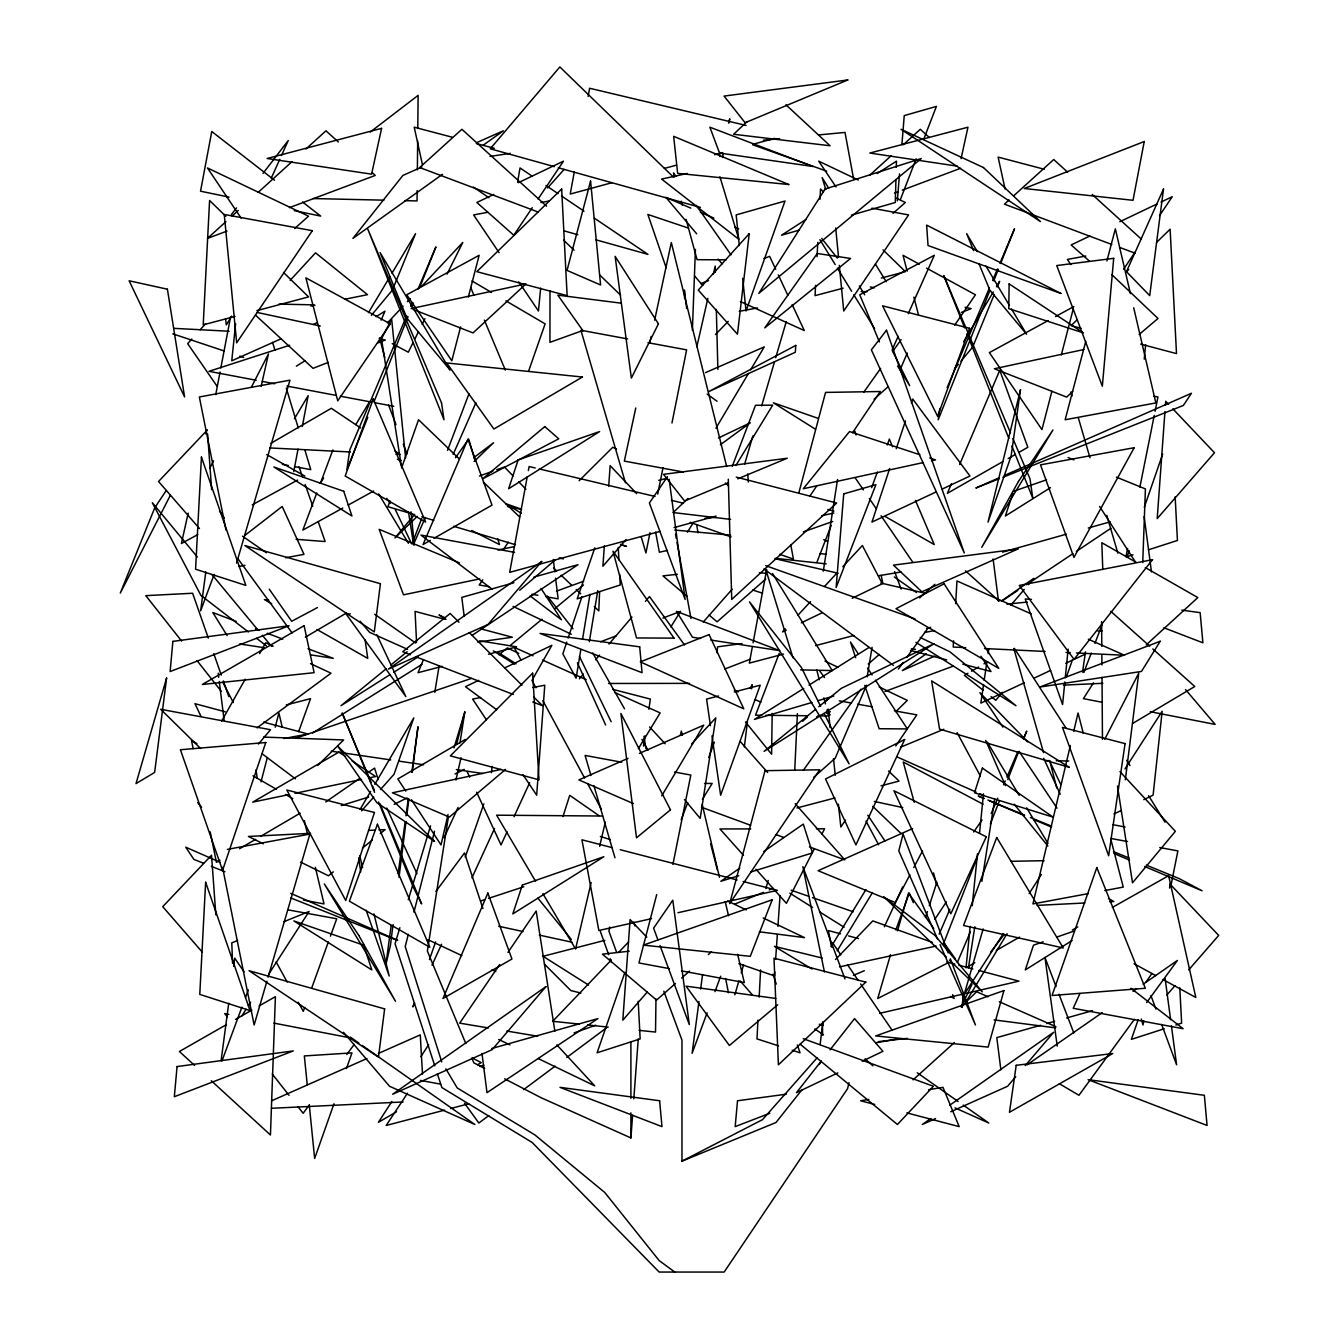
<?xml version="1.0" encoding="UTF-8"?>
<svg xmlns="http://www.w3.org/2000/svg" width="1339" height="1339" viewBox="0 0 1339 1339"><rect width="100%" height="100%" fill="white"/><g stroke="black" fill="none" stroke-linecap="round" stroke-linejoin="round"><path stroke-width="1.5" d="M550.011 290.898L549.944 342.332L582.833 330.499M719.779 156.496L719.813 152.479M417.149 190.573L417.048 200.934L404.612 200.649M417.366 169.886L417.668 140.896M417.785 128.477L418.119 95.37L370.233 132.076M655.976 998.961L655.524 1032.068L639.071 1030.344M772.185 713.386L771.599 754.208L745.488 721.939M895.925 179.761L895.289 202.49L851.37 215.127M896.276 167.358L896.461 161.165L877.296 173.501M692.38 330.348L695.426 249.372M1142.736 562.564L1145.414 488.919L1116.425 477.153M599.587 592.056L598.801 610.869L594.282 606.584M794.763 769.657L797.408 713.687M815.585 285.391L815.066 295.634L843.168 288.186M817.058 256.686L817.794 242.342M820.004 199.277L820.522 189.033L823.502 191.929M757.974 1020.1L756.987 1038.897L778.511 1045.843M759.163 997.12L760.585 969.955M953.552 640.845L953.201 647.038L965.737 647.641M955.661 603.671L956.967 580.959L1031.231 613.898M774.745 971.779L774.461 975.897L738.894 963.645M775.616 959.41L777.34 934.672M777.909 926.421L780.068 895.506M604.374 545.709L602.885 566.23L626.066 539.584M608.676 486.191L610.166 465.671L636.661 493.622M1164.947 411.575L1157.197 518.595L1214.49 452.749L1172.88 408.847M1165.399 405.399L1165.7 401.282L1168.562 404.311M1169.6 888.058L1169.901 883.941L1218.691 935.425L1188.681 969.905M504.669 1078.832L540.956 1097.662L630.903 1137.932L632.594 1115.253M633.816 1098.783L638.251 1039.014M897.331 200.917L899.523 173.869M901.883 144.746L904.243 115.606L936.413 106.4L923.659 139.39M717.051 652.813L717.604 646.837L741.99 643.557M540.655 288.186L538.445 311.016L518.762 281.843M1144.242 359.137L1145.632 344.642M962.072 1007.112L963.528 992.617M970.172 926.37L966.022 967.779L974.825 962.691M972.248 905.666L977.453 853.897M979.529 833.193L983.479 793.86M1064.84 681.969L1062.58 704.532L1025.239 598.968L1031.448 599.37M1065.258 677.869L1068.137 649.164M235.631 323.787L231.747 360.827L281.09 338.8M491.446 772.67L492.116 766.494M820.121 1044.487L822.916 1021.657M832.105 946.958L832.607 942.807L840.792 954.807M393.047 924.68L390.436 945.301L385.85 964.85L391.155 925.517M399.022 877.263L406.035 821.594M406.805 815.401L408.88 798.914M412.261 772.101L417.986 726.742L411.826 772.302M744.333 746.861L747.447 721.972M751.631 688.815L752.15 684.664L750.242 688.38M1125.329 779.817L1138.736 673.216L1104.725 739.329M205.804 571.92L200.632 610.869L214.173 574.347M221.102 1060.689L228.718 1003.279M233.622 966.373L234.71 958.172L244.133 971.88M698.975 1001.505L692.096 1053.341L707.109 1012.836M700.632 989.069L702.557 974.558M398.135 873.748L405.131 821.995M405.968 815.786L408.194 799.216M643.49 746.124L644.98 735.898M648.879 709.319L650.369 699.092L612.626 689.317M939.844 408.529L938.204 419.743L989.856 290.546M983.579 684.53L980.851 703.126L1024.235 682.773M984.182 680.413L986.91 661.817M988.115 653.566L988.734 649.432M1082.515 672.195L1085.511 651.842M823.301 571.167L837.544 479.496M962.289 1007.129L964.549 992.701M968.398 967.963L974.825 926.722M981.905 881.363L994.76 798.898M448.364 817.075L427.375 951.092L465.821 1043.566M459.997 742.844L464.834 711.93L454.005 747.882M434.773 692.33L439.075 666.219M580.825 649.616L576.088 678.237L562.849 653.85L566.799 642.034M582.515 639.389L589.963 594.382M589.327 641.666L597.78 590.583M867.187 676.831L872.057 647.306M517.59 182.037L520.034 167.961L532.135 176.145M574.331 171.693L570.213 194.071L612.308 182.606M588.139 96.391L589.629 88.257L746.057 125.431M527.248 476.701L509.69 572.339L660.027 531.382M528.369 470.592L529.106 466.524L535.215 467.981M752.351 646.854L749.338 663.123L783.516 654.085M753.104 642.77L766.695 569.527M722.508 157.517L723.278 153.449M729.019 122.903L729.772 118.836L728.55 122.786M293.743 471.679L298.028 449.067M302.313 426.472L308.154 395.658L294.429 418.722M215.746 394.637L220.048 372.058M220.835 367.957L230.626 316.673M650.001 532.671L645.934 552.974L641.247 536.922M657.734 494.074L663.023 467.679M671.977 422.99L686.622 349.864L647.992 342.7M672.914 864.408L690.824 775.047L674.555 772.034M1125.948 556.723L1127.589 548.538M1139.891 487.095L1154.251 415.408M1155.088 411.307L1157.95 396.98L1153.933 396.227M1143.824 1020.887L1143.004 1024.988L1141.263 1019.012M1170.905 885.715L1177.885 850.901L1159.758 847.537M635.757 408.01L624.342 461.101L683.359 472.014M649.8 342.65L651.122 336.524M654.637 320.172L671.308 242.56L726.675 466.541M609.747 927.023L608.877 931.074L616.643 952.38M961.101 158.605L967.963 127.205L869.831 153.048L957.335 166.153M188.196 513.105L181.401 543.534L197.754 534.612M205.855 433.953L206.758 429.886M261.155 386.285L268.47 353.931L251.431 387.105M696.832 346.818L707.862 298.363M713.386 274.144L715.21 266.076L715.377 272.269M448.013 814.53L441.016 844.942L411.475 799.801M455.913 780.051L461.034 757.757M591.152 882.552L575.569 949.016L542.931 893.699M599.638 846.298L605.312 822.129M680.379 735.144L681.35 731.094L682.388 735.128M1070.363 745.505L1032.921 903.925L1088.356 893.598M1073.727 731.295L1078.046 713.018L1083.301 733.253M849.026 1082.615L847.587 1088.64L724.165 1272.05L659.156 1272.05L532.202 1142.502L441.853 1087.553L437.368 1073.761M408.311 934.388L405.215 946.522L441.753 1061.911M413.952 912.144L434.522 831.251M456.616 744.283L464.834 711.93M261.021 781.842L267.331 757.556M275.215 727.194L278.897 713.018L282.244 727.228M460.583 326.95L451.812 360.76L406.738 294.781L479.144 255.314L468.315 297.107M656.696 894.586L638.937 962.959L669.333 968.616M1051.885 391.273L1041.96 429.585L989.37 352.609L1048.136 320.59M1061.308 354.969L1073.326 308.589M1085.762 341.361L1065.141 419.743L1155.842 402.922L1133.715 307.786M1106.901 260.988L1115.354 228.835L1130.417 293.609M798.78 493.137L825.56 392.411L880.259 391.524L852.558 432.698M983.127 928.931L964.214 994.408L1003.363 933.568M236.551 563.116L289.96 380.159L199.344 396.98L226.006 530.093M266.913 981.236L254.142 1024.988L222.542 867.287M268.085 977.252L309.878 834.08L227.329 849.395M744.668 464.03L752.869 435.945M761.657 405.851L774.545 361.697M775.716 357.697L786.261 321.578M734.81 994.86L738.91 980.817M741.254 972.784L743.597 964.766M765.858 888.51L768.201 880.493M890.519 954.724L877.748 998.492L948.096 962.791M897.481 930.856L908.511 893.063L933.802 928.58M399.859 927.709L395.055 943.694L434.807 1065.877M408.295 899.741L430.555 825.812M562.999 816.489L569.728 795.349L598.918 815.602M925.5 917.399L927.408 911.541M929.299 905.666L936.882 882.183M1012.92 493.187L1005.371 516L1050.446 487.681M889.699 468.499L871.957 522.076L936.045 491.965M896.276 448.665L905.482 420.881M911.39 403.022L912.713 399.055L969.972 476.031L941.702 489.321M568.104 638.1L581.929 596.725M594.834 547.802L577.176 598.868L620.242 584.976L619.689 574.531M624.945 972.265L597.094 1052.789L640.159 1038.897L638.201 1001.304M1129.246 550.747L1127.204 556.673L1132.995 554.798M1144.276 507.314L1162.704 454.021M1138.217 1019.598L1131.388 1039.349L1164.244 1028.754M528.57 371.238L545.124 323.871L505.874 300.84M414.287 1002.961L412.914 1006.895L414.655 1003.095M429.434 959.594L435.627 941.853M465.236 857.111L483.831 803.885M390 500.886L387.959 506.694L413.851 514.41M401.549 468.047L418.538 419.743L459.244 458.892M1066.296 677.3L1072.489 659.692M333.997 1103.721L314.648 1158.453L309.292 1105.144M346.45 1068.522L351.973 1052.889L304.338 1055.935L307.234 1084.64M298.63 731.713L310.514 698.657L286.295 704.933M304.689 1007.497L303.284 1011.347L298.262 1002.208M311.652 988.199L328.356 941.92M330.448 936.128L336.725 918.772L287.835 909.834M871.656 487.647L877.313 472.115M887.221 444.95L889.347 439.125L892.611 446.808M895.824 929.919L909.281 893.063L913.365 902.637M708.699 757.523L714.373 742.141M221.973 1060.94L241.924 1007.129M245.489 997.522L248.334 989.839M714.976 991.63L720.7 976.198M316.774 492.953L302.865 530.077L342.784 508.05M320.439 483.178L332.875 449.954M412.111 543.785L421.701 518.461M447.561 450.289L468.968 393.8M732.282 466.323L755.497 405.299L772.687 405.148L735.881 465.47M681.2 819.803L687.727 802.63M1083.837 672.479L1091.235 653.081M1094.934 643.373L1102.332 623.957M779.214 653.382L755.531 715.193L761.791 715.26M900.411 199.544L916.161 158.789M816.84 562.447L831.201 525.39M943.326 944.146L977.437 856.993M990.324 824.071L999.43 800.822M1007.765 779.516L1018.376 752.401M1023.682 738.843L1026.728 731.094L1023.414 738.76M367.79 417.35L346.885 469.638L349.747 450.021L406.654 315.904M373.983 401.851L408.044 316.64M411.91 306.949L413.466 303.083M419.659 287.584L435.911 246.912L418.036 289.073M993.705 280.905L998.325 269.323M1000.635 263.549L1014.51 228.835L999.915 263.264M994.241 294.48L972.633 347.152L960.933 361.179M997.321 286.948L999.63 281.307L996.467 286.63M423.442 659.608L418.036 672.697L442.171 666.37M410.705 306.313L412.345 302.48M947.142 387.624L989.354 288.136M992.601 280.487L997.471 269.005M951.477 483.714L947.376 493.321L1002.811 461.604M959.661 464.499L999.764 370.317L1027.85 447.276L1018.912 452.398M957.301 962.54L970.407 931.793M900.662 368.443L907.256 353.061M866.517 685.233L835.201 758.225L813.593 777.44M381.113 320.172L384.996 311.167L376.125 316.657M939.141 934.204L949.87 909.298M991.195 813.493L997.806 798.161M1003.581 784.754L1005.238 780.922M1006.895 777.089L1017.623 752.183M413.567 544.287L425.367 517.49M453.168 454.373L475.914 402.704M892.293 349.462L898.184 336.29M908.26 313.694L934.321 255.314L859.755 294.781L879.405 341.914M271.265 178.154L279.751 159.341M281.441 155.592L288.236 140.545L263.013 173.384M1079.937 993.538L1073.225 1008.284L1183.124 1028.703L1130.919 988.215M432.012 965.134L441.569 944.263M471.964 877.815L494.56 828.473M507.096 831.753L501.02 844.942L476.651 792.219M514.042 816.673L529.658 782.746M884.359 926.755L902.687 886.954M444.063 837.712L458.072 807.434M961.218 1006.978L971.963 984.416M412.931 342.884L408.311 352.19L392.193 343.621M414.789 339.169L418.471 331.721M422.17 324.289L424.932 318.715M447.092 274.077L462.792 242.459L421.551 286.479M170.287 495.43L120.309 593.06L154.772 507.749L166.203 490.559M209.788 468.198L213.571 460.817M814.346 848.792L786.411 903.323L755.949 869.245M821.795 834.264L824.59 828.808L816.372 828.824M381.498 338.784L391.658 319.218L405.583 457.955M909.884 874.903L895.322 902.536L818.096 870.701L912.612 828.573M913.767 867.538L922.504 850.951M819.317 1064.505L821.225 1060.957M221.655 721.068L245.221 679.174M259.565 653.666L265.708 642.737L273.173 646.218M532.353 679.66L551.852 645.348L504.92 667.81M360.074 809.426L370.618 791.466M374.836 784.286L413.818 717.855L394.034 774.277L380.51 789.491M715.93 428.195L748.501 373.397M750.593 369.865L764.251 346.885L705.603 372.61M661.717 795.851L703.728 725.152L639.406 753.372M368.476 312.673L389.867 276.755M392.009 273.173L415.542 233.672L392.394 290.094L371.388 315.318M963.628 341.746L993.287 291.969M320.389 483.379L323.603 478.04M355.823 424.563L369.765 401.399M964.515 1004.267L1007.045 933.718M231.614 316.121L226.341 324.858L225.504 318.649M837.176 950.824L872.425 892.628M687.426 532.253L692.631 523.7M638.402 748.601L660.144 712.9L614.634 692.447M702.423 799.383L712.164 783.415L704.532 783.482M831.234 946.606L865.931 889.581M670.856 626.903L680.48 611.387L662.956 618.049M1093.494 682.806L1083.435 698.64L1101.662 702.205M241.606 1016.234L246.108 1009.255M248.368 1005.756L250.611 1002.258M268.62 974.323L309.108 911.474L283.985 921.667M1029.105 893.598L1041.407 874.484M1125.011 768.904L1162.152 711.294L1153.097 795.165L1143.774 799.651M391.825 1101.579L378.435 1122.283L396.478 1111.822M420.848 1056.705L428.647 1044.621M407.474 1093.243L386.201 1125.463L444.581 1110.131M934.873 919.257L946.338 901.934M532.286 207.662L513.791 235.229L476.851 202.49L493.806 194.406M538.06 199.059L563.468 161.165L518.277 182.723M1123.555 269.306L1135.137 252.017M1159.474 215.73L1172.228 196.716L1160.997 202.072M809.844 496.183L816.773 485.89M845.528 820.087L840.842 826.983L838.398 804.22M895.774 745.907L916.813 714.859L894.368 710.808M482.726 579.837L479.211 584.976L489.338 586.767M503.732 548.94L508.402 542.077M499.698 964.498L459.679 1023.13L488.417 1027.967M507.933 952.414L536.186 911.022L554.865 1031.197M954.64 325.243L975.445 294.781L926.571 268.151M667.475 476.684L649.382 502.995L685.116 599.42L669.149 479.178M1145.95 982.14L1151.841 973.587M973.687 831.988L982.023 820.02M863.772 392.176L880.61 368.476M892.644 351.538L901.08 339.688M803.249 770.444L861.01 689.167M455.461 457.737L468.717 439.125L475.094 461.018M898.369 669.098L903.156 662.487M906.737 657.533L928.228 627.773M1134.334 1019.431L1078.966 1095.269L1059.3 1083.703M1146.636 1002.576L1177.399 960.448L1143.238 984.165M435.878 891.473L464.516 852.976L482.91 908.545M309.376 1104.876L303.15 1113.278L298.011 1106.75M346.768 1054.479L354.232 1044.403M990.559 952.28L1004.317 934.304M231.463 214.458L236.501 207.88M820.991 1061.392L796.471 1092.657L837.829 1072.89M830.029 1049.86L854.55 1018.594L882.937 1051.316L862.266 1061.208M801.894 1089.846L775.967 1122.517L681.969 1161.164L681.969 1040.118L663.826 991.211M1002.392 692.296L995.781 700.28L991.078 696.548M954.439 368.978L958.339 364.308M396.244 536.37L414.688 514.394M258.394 744.099L270.511 729.722L160.73 709.302L200.616 748.551M579.369 678.789L583.419 674.036M595.554 659.809L599.587 655.072M609.027 644.009L631.941 617.128M645.431 601.328L649.465 596.575L684.53 644.963M1010.711 605.345L1024.251 589.478M1028.319 584.708L1033.741 578.364L1001.321 601.111M1015.732 1076.74L1007.614 1086.264L950.723 1111.772M1025.222 1065.626L1053.659 1032.285L949.585 1105.344M647.356 991.931L622.819 1020.151L630.1 919.592L646.821 937.25M1166.855 994.994L1175.039 985.588M703.276 621.982L732.199 589.21M817.108 1057.827L762.527 1119.638L681.969 1161.164M361.563 810.798L373.748 797.107M547.534 187.979L564.121 169.4M191.795 339.035L187.661 343.638L217.119 386.302M200.047 329.846L205.553 323.72M290.161 280.353L315.535 252.837L367.489 294.68L345.261 299.149M785.307 628.895L782.495 631.924L786.261 630.117M797.91 615.254L810.513 601.613M824.523 586.449L837.143 572.807M842.75 566.748L862.366 545.525L882.317 583.704L852.19 598.265M691.761 743.781L715.829 717.855L700.18 818.397L684.447 799.5M387.44 322.9L403.072 306.213M407.341 301.66L410.186 298.614M207.327 430.02L158.538 481.504L199.461 528.52M611.371 959.963L552.706 1021.306L579.436 1024.101M618.534 952.481L628.543 942.003M715.461 334.583L728.215 321.343M835.503 959.527L872.794 920.914L932.429 942.422M579.118 480.734L612.76 447.276L616.509 449.067M317.694 765.523L343.638 739.948L263.482 737.086M895.758 711.695L907.306 700.381L879.238 686.974M1077.008 319.887L1071.1 325.645L1081.042 328.289M1125.781 272.403L1128.744 269.524M1156.812 242.175L1170.119 229.237L1176.496 353.613L1140.694 344.106M966.356 1001.739L976.65 991.747L987.981 996.735M394.938 537.943L417.35 516.302M474.14 461.486L493.555 442.74L473.738 457.704M747.028 121.615L733.638 134.268L830.08 145.75L785.943 104.793M687.995 498.476L673.115 512.536L730.575 519.381M1072.706 391.507L1066.664 397.097L994.392 368.744L1083.803 349.529M1146.234 644.879L1197.836 597.579L1145.297 567.569M225.94 221.638L207.478 238.409L226.977 231.078M232.099 216.048L238.258 210.457M258.26 192.297L292.12 161.55M305.978 148.964L325.98 130.804L338.298 141.951M869.496 175.426L891.054 155.86M903.356 144.679L920.295 129.297L929.333 137.499M1009.07 199.98L1004.451 204.164L1111.755 244.451M1013.69 195.795L1053.726 159.542L1067.585 172.128M913.098 1079.837L954.356 1042.579M874.116 399.173L888.008 386.82M919.642 597.88L934.907 584.306M294.68 228.467L308.539 216.182L207.478 167.961L241.087 218.09M893.029 213.403L905.331 202.49L895.925 198.005M765.741 579.051L717.085 621.815L709.134 615.07M675.408 983.529L656.562 1000.082L602.433 954.155L629.23 951.209M681.685 978.006L689.518 971.11M708.348 954.556L711.494 951.795M802.647 721.236L807.333 717.135M824.523 702.155L829.209 698.071M868.275 664.027L879.221 654.486M519.699 590.231L555.283 559.92M505.556 769.406L449.385 817.091L392.427 792.805L501.071 769.389M1139.104 334.499L1158.001 318.481L1111.872 274.679M777.691 1004.802L729.387 1045.474L685.986 986.14L775.766 998.442M498.945 654.788L506.912 648.193M510.109 645.565L542.01 619.204M554.764 608.659L583.486 584.942M386.134 668.847L340.96 705.72L390.101 674.605M390.971 664.897L407.106 651.742M815.551 709.352L764.1 751.346L934.003 643.724L841.277 688.346L818.765 706.724M333.311 871.84L328.457 875.79L300.539 862.065M362.467 848.072L372.175 840.156M380.276 833.561L385.13 829.611L378.92 829.912M244.669 535.567L282.194 506.477L303.986 554.346L285.676 557.76M488.802 1115.605L478.843 1123.019L464.516 1103.185M523.649 1089.628L555.166 1066.129M566.782 1057.459L606.6 1027.783M257.088 727.864L331.001 673.199L310.481 663.625M720.382 444.715L750.342 422.773L718.457 437.953M442.489 174.321L352.91 238.409L402.905 175.426L421.869 167.007M483.061 145.315L503.347 130.804L476.818 142.587M926.237 653.817L902.352 670.588L934.589 656.143M930.806 1118.534L922.286 1124.509L935.559 1118.567M325.779 801.927L359.421 778.595M367.84 772.754L374.569 768.084L378.201 779.499M739.747 868.174L720.851 881.28L738.777 875.723M763.799 851.487L803.3 824.104L812.472 852.926L750.727 872.024M1027.13 1064.79L1102.265 1012.619M1132.995 991.278L1136.409 988.918M472.265 635.272L578.013 564.673L533.926 577.092M1002.191 600.876L1017.724 590.499M1026.36 584.741L1072.957 553.643M1076.405 551.333L1110.918 528.286M805.894 219.512L781.507 235.229L799.467 230.057M393.599 672.379L418.17 656.83M312.623 733.019L421.986 664.328M803.718 688.464L754.426 719.411L811.986 702.456M809.007 685.133L868.86 647.557M1072.104 940.514L1025.306 969.921L1033.474 945.2L1043.181 941.819M296.354 366.15L305.208 360.643M1132.66 723.428L1194.773 686.505L1152.795 648.93M305.392 637.146L346.516 612.977M967.946 673.283L964.398 675.375L983.228 690.321M971.511 671.19L978.608 667.006M983.947 663.859L987.496 661.767M219.981 860.224L216.433 862.316L210.19 831.87M239.581 848.725L255.598 839.335M260.938 836.189L300.12 813.208M465.236 739.496L397.834 778.963L405.801 791.131M270.578 443.477L331.319 408.295L360.559 427.911M477.638 1064.723L481.253 1062.63L471.998 1057.843M430.304 540.42L423.04 544.571L467.947 439.125L492.016 505.104L433.92 538.345M1008.183 458.541L1015.33 454.44M996.283 950.422L1019.531 937.116M226.492 1024.586L179.393 1051.5L194.573 1065.409M235.547 1019.414L251.849 1010.091M259.097 1005.957L275.399 996.651L270.445 1134.987L211.261 1080.724M1072.321 930.019L1077.778 926.939M1112.307 907.457L1168.646 875.689L1195.811 997.471L1163.122 979.612M348.224 505.054L373.631 491.045M252.234 504.853L297.626 480.065M1055.483 316.573L1073.845 306.564M317.427 607.588L291.701 621.279L269.239 589.16M394.135 804.371L407.073 797.927M455.059 773.975L464.298 769.373M801.325 622.836L822.046 612.827M1113.964 813.978L1121.413 810.396M478.626 680.379L465.487 686.673L496.652 709.72M1089.879 236.015L1071.167 244.937L1089.645 261.306M1119.822 221.722L1157.264 203.863M1033.658 678.354L1050.63 670.387M1065.727 663.307L1084.573 654.47M313.359 324.389L317.159 322.699M271.733 1100.742L366.936 1058.53M378.368 1053.458L420.262 1034.88L422.488 1074.112M998.76 477.956L975.863 488.015L999.128 478.759M1004.484 475.429L1191.459 393.281L1183.325 405.483L1003.011 477.22M628.058 758.343L578.883 779.917L633.447 803.601M853.395 975.328L864.341 970.725M728.299 482.776L684.58 501.004L663.541 474.341L787.248 458.239L737.806 478.826M900.595 747.195L943.811 729.27M734.693 904.16L763.498 892.31M769.256 889.933L773.105 888.36M237.589 940.48L231.798 942.84L232.551 963.293M700.849 283.6L708.498 280.571M763.899 258.594L769.624 256.318L775.699 269.306M328.256 362.384L313.041 368.342L255.732 315.351M377.715 342.985L385.331 340.006L379.222 338.683M961.469 312.405L971.16 308.623L965.101 307.317M724.868 668.981L749.873 659.357M769.808 1113.278L735.178 1126.618L737.521 1100.758L786.311 1094.197M600.625 641.749L616.208 635.824M289.408 207.645L375.255 175.426L372.175 172.631M894.502 193.084L898.385 191.628M902.268 190.171L960.582 168.279M816.69 716.8L820.589 715.344M826.448 713.185L830.347 711.729M884.979 691.46L953.268 666.119M556.488 591.152L583.687 581.193M479.412 476.014L492.886 471.144M496.736 469.755L504.418 466.993L513.038 475.897M479.948 1066.497L483.881 1065.108M574.146 1032.905L595.721 1025.205M803.433 531.817L832.724 521.49M1013.556 491.279L1046.529 479.814M1056.756 937.099L1074.213 931.023M295.718 738.241L471.244 678.471M480.768 900.929L484.685 899.641M488.584 898.352L523.783 886.769M289.659 345.261L208.968 371.321L256.184 380.259M1148.46 549.81L1177.433 540.471L1175.157 496.869M1175.843 1025.005L1181.634 1023.13L1179.793 987.847M341.211 805.559L368.694 797.056M817.945 700.699L833.812 696.029M513.891 582.733L461.788 597.395L464.164 616.007M1002.56 552.153L1066.363 534.177M1088.289 528.001L1110.232 521.825M491.731 1048.504L597.93 1018.594L486.994 1092.657L481.973 1053.391M1040.654 1025.272L996.785 1037.625L1000.886 1069.777M1046.629 1023.582L1054.613 1021.339M1066.58 1017.975L1092.49 1010.677M664.429 168.413L676.446 165.132M714.541 154.755L722.558 152.562M752.618 144.378L774.662 138.369M674.053 527.566L716.147 516.084M235.028 316.422L203.21 324.858L209.587 200.482L225.839 216.315M256.904 310.615L308.606 296.907L283.483 272.436M881.313 278.06L905.398 271.666L883.071 249.924M815.669 645.599L853.864 635.489M488.45 654.235L516.62 646.837L479.546 640.812M926.605 628.409L930.622 627.355M796.906 807.986L834.967 797.96M881.045 785.826L899.088 781.089L888.594 771.013M450.607 1108.541L468.734 1103.771M718.491 696.012L706.574 699.092L710.457 725.688M734.375 691.895L760.201 685.217L720.633 795.199L711.963 735.898M658.771 480.35L666.772 478.291M542.58 956.397L604.843 940.346M879.589 1013.355L1018.979 981.152L978.876 970.507M667.492 550.413L659.374 552.237L655.608 532.085M821.677 515.749L833.846 513.004M651.591 918.638L598.851 930.505L581.929 839.804L612.157 847.62M677.969 912.713L777.39 890.368L743.128 881.497M923.341 462.558L803.3 488.735L849.529 431.56L919.91 454.741M931.475 460.783L935.543 459.896L929.684 457.971M687.292 173.484L661.583 179.058L738.843 239.296L719.93 176.798M411.04 308.623L525.993 283.901L473.002 332.909L412.981 309.376M839.553 966.875L936.112 946.07M479.747 578.9L403.508 594.834L379.155 529.323L459.327 562.815M288.973 794.579L252.703 802.145L338.901 752.1L345.579 756.552M295.015 793.324L361.513 779.465M369.581 777.792L375.623 776.536L352.257 760.987M497.84 550.011L513.841 546.73M310.899 306.062L314.95 305.259M480.634 697.552L472.617 699.092L486.342 719.696M532.738 687.526L544.772 685.217L536.671 795.199L522.946 774.612M283.901 738.525L308.07 734.023L263.632 722.106M739.262 311.317L757.556 307.92M238.878 566.464L244.97 565.326M924.58 632.443L934.639 630.585M1104.775 890.552L1123.254 887.104L1110.634 838.532M487.898 212.282L473.621 214.91L499.079 252.669M540.939 202.524L549.107 201.034M1085.829 256.034L1067.401 259.431L1070.882 264.603M875.739 1042.813L898 1038.897M878.535 575.77L901.114 571.971M868.844 1099.419L860.609 1100.758L874.685 1104.457M928.546 1089.712L942.974 1087.352L959.176 1126.618L906.871 1112.893M489.974 156.412L510.31 153.366M477.839 642.084L512.352 637.23L480.601 628.794M878.334 1041.658L907.072 1038.361M677.383 574.297L662.956 575.887L686.84 596.156M350.282 613.865L346.299 614.283L405.834 696.581L376.828 634.736M1006.895 604.123L1027.281 602.081M763.297 140.227L779.633 138.67M818.464 134.954L845.026 132.427L853.579 178.874M704.816 518.31L715.026 517.323M1097.963 631.104L1102.097 630.87M310.564 833.343L248.435 836.457L263.331 843.788M368.56 830.431L374.769 830.13M1037.173 905.382L1084.791 902.988M1109.646 901.75L1113.78 901.532L1108.424 898.436M271.499 1108.29L403.123 1101.964M1063.534 685.116L1102.834 683.308M1010.912 861.312L1044.119 860.692M608.542 683.476L689.501 683.375M750.71 828.908L719.947 828.958L743.48 855.303M726.223 259.833L697.067 259.682L686.104 219.328M602.567 816.037L496.618 815.183L535.567 881.213M765.958 715.294L807.668 715.746M818.096 715.846L828.523 715.963L826.966 709.921M1045.826 760.585L1050.01 760.652M1056.27 760.77L1068.79 761.004M861.111 291.617L867.053 291.735M278.947 304.104L313.945 304.857M800.588 669.885L832.239 670.571L772.469 573.494M313.393 198.557L383.875 200.164M984.55 648.545L1045.14 651.457M1066.028 652.461L1070.212 652.662M1076.472 652.963L1124.526 655.273L1088.356 639.222M269.641 447.929L350.4 451.979M395.959 454.272L400.093 454.473L394.938 451.009M173.652 328.34L229.086 331.235M296.137 539.316L325.159 541.559L318.264 521.875M674.739 530.06L730.676 535.131M759.38 572.674L765.557 573.326M587.67 1024.971L608.224 1027.113M775.264 558.313L826.163 563.87M268.536 600.106L264.419 599.604L271.683 603.722M621.179 303.183L557.827 295.132L583.001 330.783M819.836 553.509L825.996 554.296M759.313 931.777L804.471 937.618L763.197 917.951M994.107 1019.9L1055.601 1027.867M1181.801 610.166L1200.146 612.643L1202.891 642.804L1163.876 627.773M1090.164 1079.937L1204.347 1095.302L1207.075 1125.463L1088.122 1079.669M331.235 751.162L390.72 759.916M398.922 761.138L423.542 764.753M456.365 769.59L483.028 773.524M911.424 648.762L915.541 649.398M700.615 638.485L692.497 637.23L676.463 611.387L779.683 650.637L710.741 640.042M239.681 643.942L264.084 647.691M310.882 654.888L333.26 658.336L308.003 648.729M506.878 1031.063L537.675 1036.235M531.817 594.231L537.893 595.303M545.994 596.725L558.129 598.868L555.568 578.113M839.268 700.866L851.52 703.075M857.63 704.18L871.923 706.758M871.856 208.164L908.578 214.91L843.737 311.016L839.319 265.356M627.656 338.934L580.908 330.248L625.43 482.743M282.345 464.365L288.437 465.487M294.53 466.625L310.765 469.638L304.807 449.753M514.578 552.388L420.931 535.064L492.367 589.411M1111.42 838.565L1127.538 841.545M621.698 762.226L585.093 755.43L590.951 775.499M420.463 1080.422L440.581 1084.138M303.484 900.093L324.021 903.925L315.368 867.371M681.501 970.875L744.317 982.575L737.622 954.222M262.344 381.431L274.662 383.757M286.981 386.084L336.24 395.423M340.357 396.193L371.137 402.018M375.255 402.805L393.716 406.303M1112.927 824.673L1125.095 827.017M228.818 1014.393L224.718 1013.606L227.295 1016.87M273.926 1023.113L349.78 1037.775M1150.301 711.712L1215.126 724.399L1185.534 689.585M229.053 197.101L200.532 191.192L211.763 131.523L274.495 180.213M294.229 210.608L320.707 216.098L302.547 202.005M870.317 286.931L874.35 287.801M257.306 312.472L320.289 326.013M874.35 801.458L902.787 807.584M507.498 506.46L521.574 509.489M498.644 926.237L523.064 931.559M539.332 935.107L571.887 942.204M775.063 558.714L838.164 573.243M880.895 583.068L925.667 593.378M539.266 468.935L655.072 496.468M671.324 500.317L683.509 503.23M822.196 958.021L774.411 946.355L811.936 968.984M580.875 993.069L570.849 990.542L544.488 964.197M736.216 477.102L836.657 502.995L731.73 599.42L728.299 479.178M827.837 509.489L833.879 511.046M620.225 849.713L737.086 879.941M910.503 650.386L946.74 659.909M962.841 664.144L991.011 671.542L980.935 656.277M1044.303 169.266L998.107 157.098L1005.07 188.966M452.281 137.231L414.22 127.205L422.388 164.496M476.299 143.558L494.325 148.311M444.849 619.304L415.073 611.387L416.546 642.385M840.474 933.785L828.439 930.588L831.419 946.706M848.491 935.911L858.533 938.572M946.773 961.988L954.807 964.113M958.808 965.185L972.85 968.9M225.253 711.812L194.958 703.678L201.001 716.398M554.296 166.639L490.258 148.78L559.853 66.95L673.5 177.166M558.296 167.76L700.381 207.394M563.803 230.793L577.829 234.727M595.855 239.781L647.959 254.377L594.365 218.173M620.56 544.722L626.485 546.396L620.627 544.32M819.25 1024.235L823.251 1025.356M421.818 516.787L433.769 520.352M453.687 526.294L515.431 544.705M559.267 557.777L563.25 558.966M600.374 836.507L610.333 839.586M397.382 459.26L401.315 460.482M752.719 590.03L762.51 593.194M792.219 1050.261L800.053 1052.789L797.341 1044.939M172.798 333.829L223.998 350.902M239.748 356.157L243.681 357.463M688.413 228.082L647.875 214.474L666.169 267.783M818.012 418.32L773.39 402.805L815.401 429.2M791.165 890.201L808.622 896.276M812.505 897.615L853.244 911.792M521.273 509.138L505.673 503.631L521.34 513.289M752.685 144.763L826.699 171.158M690.221 522.344L731.111 536.922M779.8 554.296L793.424 559.15L790.83 545.023M765.791 565.694L914.922 618.869M803.249 1038.679L933.4 1086.264L897.415 1124.509L800.119 1044.135M701.469 807.233L750.56 825.259M776.068 834.632L783.934 837.511M809.442 846.884L844.792 859.856L795.199 803.701M1119.555 247.38L1135.171 253.238M538.211 212.047L419.676 167.542L461.905 129.297L546.546 206.173M236.133 621.396L212.817 612.542L227.128 635.59M255.565 628.778L259.448 630.267M267.214 633.213L282.747 639.121M410.454 654.738L402.688 651.742L450.189 613.48L458.976 622.267M416.278 656.98L513.356 694.472M532.771 701.971L542.479 705.72L533.692 696.933M203.578 863.253L193.887 859.404L185.753 847.202L220.098 862.299M211.344 866.35L224.919 871.739M290.831 897.967L397.482 940.396M1068.104 457.553L1073.911 459.913M984.048 798.446L978.257 796.069L983.981 798.496M987.914 800.036L1024.62 815.116M1030.411 817.493L1051.667 826.23M1113.496 851.621L1128.961 857.964M1146.335 865.111L1179.19 878.602L1202.087 890.786L1144.694 866.5M989.722 800.923L1024.168 815.501M1033.725 819.552L1050.948 826.832M1114.081 853.546L1129.38 860.023M690.807 208.131L665.885 197.352L696.665 233.789M700.397 212.265L713.821 218.073M734.927 227.178L738.76 228.835M290.697 893.314L397.549 940.263M999.312 1001.739L1055.935 1026.728M896.879 756.853L976.047 792.069M979.813 793.742L983.596 795.416M734.324 690.221L738.107 691.928M755.196 699.594L760.887 702.155M533.073 655.809L514.092 647.289L521.038 660.177M542.546 660.077L586.181 679.676M407.541 649.348L369.614 632.343L360.124 621.229M954.992 1107.872L988.801 1123.019L963.243 1105.077M740.35 301.526L804.287 330.549L792.152 304.572M427.978 939.693L461.905 955.628M492.066 969.804L495.832 971.562M858.266 180.029L818.715 161.165L836.038 186.991M823.719 539.667L827.469 541.458M824.975 661.081L838.08 667.324M727.529 900.963L746.292 909.901M513.071 606.383L571.351 634.251M920.244 637.498L949.82 651.742L1015.983 705.72L915.96 642.385M444.581 617.664L439.008 614.986L446.021 619.421M507.632 648.009L518.762 653.365M498.66 1039.449L509.958 1044.905M538.211 1058.563L594.717 1085.845L556.89 1044.922M471.696 530.478L499.48 544.571L497.723 538.613M484.701 1068.472L473.822 1062.831L472.215 1058.965M983.094 804.22L903.239 762.008L914.236 802.346M919.341 264.201L903.038 255.314L907.173 271.231M1134.066 963.745L1155.858 975.646M266.729 454.574L304.89 476.098M316.992 629.497L367.74 658.37L365.112 639.992M1136.242 562.38L1101.813 542.73L1102.784 569.56M885.246 516.536L934.254 544.571L915.474 500.485M950.556 996.417L954.188 998.492L952.548 994.659M196.933 743.647L191.51 740.534L193.167 748.652M252.987 775.817L276.487 789.307M285.525 794.496L292.756 798.647M471.981 280.956L491.597 292.471M493.371 650.871L514.494 664.144M789.843 893.18L812.589 907.474M819.585 911.859L844.106 927.258M542.981 956.247L588.624 985.069M498.577 652.696L516.084 663.793M814.815 1029.005L823.485 1034.796M545.961 185.485L558.062 193.653M561.526 195.996L583.988 211.177M473.42 187.075L488.902 197.703M242.51 536.169L266.428 552.773M894.335 576.975L916.479 592.524M374.753 614.3L415.693 643.038M917.265 1072.807L958.138 1101.495M350.316 1037.072L358.835 1043.064M362.25 1045.458L474.86 1124.509L389.532 1086.264L343.487 1032.285M707.176 394.168L717.068 401.265M674.806 1272.05L659.156 1260.568L604.743 1192.463L534.746 1134.819L457.185 1087.921L445.87 1068.84M763.966 568.908L893.398 665.383M262.109 753.757L295.4 778.813M530.16 595.939L561.426 619.79L541.04 588.474M248.418 632.008L200.917 595.403L152.311 502.728L197.369 557.007M256.603 638.318L266.428 645.883M1110.801 611.371L1149.682 646.151M865.145 1058.864L872.911 1065.827M965.469 570.816L999.078 601.06M1092.206 194.49L1141.447 239.212M725.42 483.061L728.466 485.873M553.593 568.121L556.622 570.966M561.141 575.251L571.686 585.21M576.205 589.495L580.724 593.763M872.693 806.312L901.231 833.661M827.217 712.013L830.213 714.892M483.362 482.107L519.532 516.904M563.585 240.133L574.08 250.242M599.554 274.83L620.543 295.082M946.422 957.251L883.656 896.661L934.856 935.325L982.29 991.864L949.418 960.13M469.236 632.51L521.976 685.233M1027.749 741.89L979.914 692.681L1002.928 727.144M518.762 481.839L525.942 489.254M1119.956 771.615L1175.357 831.335L1132.526 882.803L1117.479 786.077M649.616 726.993L665.182 743.781M740.082 741.287L767.649 772.503M740.233 980.968L752.501 995.061M202.289 952.129L162.739 906.67L211.529 855.203L215.847 914.888M694.673 276.068L702.757 285.475M718.072 259.113L722.089 263.867M197.653 802.58L201.553 807.266M211.947 574.565L258.327 630.451M262.31 635.238L271.583 646.402M537.96 898.184L571.351 939.476M1014.175 804.187L1047.868 846.014M821.694 238.392L837.277 258.076M859.337 285.96L864.693 294.798M181.635 641.08L145.8 595.654L192.615 593.244L208.315 638.084M196.984 660.545L221.303 691.376M272.286 1074.062L289.006 1095.302M547.182 595.939L573.008 628.861M386.653 498.359L390.402 503.263M237.957 558.765L292.103 632.912M819.652 670.789L824.506 677.567M943.443 942.12L955.494 959.025M675.894 176.33L673.5 172.915L674.605 176.966M696.247 205.319L730.96 254.745M219.496 511.096L224.199 517.959M855.152 477.789L863.404 489.873M869.279 498.493L876.342 508.837M881.045 515.749L912.83 562.313M847.788 965.118L858.299 980.55M860.642 983.981L892.159 1030.327M1019.029 751.279L1057.007 808.137M867.806 815.25L884.962 840.992M858.433 654.152L850.466 641.967L855.688 657.75M867.538 668.061L872.091 675.007M875.505 680.229L907.357 728.918L879.154 728.734L864.81 685.35M1014.393 648.377L1066.179 728.332M1099.604 506.443L1135.606 562.313M1126.685 760.267L1129.965 765.59M1148.594 795.667L1165.03 822.213M828.64 188.163L822.129 177.585L825.812 189.569M875.371 264.068L886.251 281.709M819.87 239.648L835.201 264.57M837.394 268.135L851.621 291.283M853.813 294.831L874.601 328.658M897.599 366.032L909.65 385.615L892.209 350.4M378.669 493.907L408.445 543.299M987.261 742.074L1019.197 795.399M1026.662 807.835L1047.952 843.386M977.353 251.615L966.658 233.672L973.604 250.594M985.906 265.992L1009.439 305.493M1011.581 309.075L1026.561 334.214L989.806 290.094L978.993 263.766M592.742 652.963L624.51 708.783M641.917 739.396L648.059 750.191M276.169 961.971L287.216 982.09M531.968 680.43L535.935 687.794M542.881 700.682L584.557 777.992M587.536 783.516L601.445 809.275M957.084 732.617L980.399 776.068M865.998 821.142L878.652 844.792M222.927 682.405L233.321 702.59M820.673 706.44L801.408 667.508L749.489 601.897L849.11 763.883L824.355 713.854M579.469 656.528L611.153 721.738M1060.773 784.537L1050.044 761.975L1056.806 788.052M395.407 509.791L411.525 543.651M778.294 274.88L787.817 295.3M467.077 771.515L469.688 777.156M1043.684 758.292L1060.22 794.194M386.753 808.053L416.998 873.748M577.41 662.738L605.646 725.002M937.534 938.89L898.787 850.901L903.072 834.08L948.129 952.916M940.062 944.631L975.445 1024.988L950.339 958.757M985.705 740.5L1005.472 785.658M1010.46 432.782L943.794 275.667L964.699 327.955M1012.903 438.539L1029.976 478.776L1032.821 498.393L1011.933 446.105M470.659 287.433L473.889 295.116M484.367 320.105L505.322 370.083M371.087 782.445L342.198 713.018L374.585 792.32M372.694 786.294L374.301 790.144M379.908 803.651L421.634 903.925L413.266 887.104L378.535 801.994M967.026 333.762L1008.836 438.355M1056.036 986.492L1044.956 957.469L1057.241 1046.094M1058.998 994.241L1073.794 1032.938M388.611 405.081L395.976 424.63M403.34 444.197L407.023 453.971M894.603 571.636L901.13 589.043M844.976 978.926L802.864 866.684L824.406 971.88M1150.937 995.597L1155.925 1009.054M1161.633 1024.419L1176.596 1064.79L1171.424 1025.841M657.867 939.744L653.583 928.178L672.797 900.21L689.317 1024.586L660.01 945.518M600.357 931.408L608.693 954.724M610.082 958.607L611.471 962.49M213.788 653.683L221.286 675.124M223.345 680.965L228.802 696.565M298.982 466.792L302.43 476.634M305.175 484.5L312.757 506.142M366.133 910.185L389.197 976.031L373.949 913.834M772.871 974.223L776.269 984.048M854.868 431.141L856.14 434.991M765.908 569.845L792.939 657.8M272.57 342.366L274.964 350.333M286.295 388.109L298.246 427.877M1070.815 392.093L1071.987 396.059M1078.364 417.935L1089.979 457.72M1106.817 515.381L1117.847 553.158M593.88 785.524L614.969 857.763M633.715 921.968L634.887 925.985M1013.841 648.628L1043.55 752.585M933.501 872.928L936.798 885.012M681.183 201.168L682.271 205.202M379.523 337.746L384.745 357.546M913.868 297.107L918.521 315M710.591 843.721L717.369 869.865M816.673 669.667L819.25 679.727M823.887 697.837L825.427 703.879M359.672 855.654L362.635 867.689M702.205 804.388L719.445 877.279M725.186 901.582L728.533 915.759M304.338 820.656L307.217 832.841M881.196 575.402L882.853 583.486M725.587 978.458L728.433 992.684M675.492 534.177L676.245 538.278M676.998 542.395L690.991 618.501M696.698 524.654L697.987 532.805M643.992 736.316L645.9 748.635M381.816 340.842L401.432 466.608M408.495 511.967L413.634 544.956M256.017 769.908L257.205 778.059M358.718 857.747L360.727 871.856M1144.142 516.553L1151.49 571.92M1165.148 978.675L1170.604 1019.682M993.103 558.982L998.492 601.178M218.207 673.216L218.726 677.316M219.245 681.417L224.132 720.365M553.275 559.434L554.815 571.887M686.656 308.472L684.396 289.994L684.597 298.346M828.138 709.017L830.147 727.629M833.494 758.677L835.268 775.248M739.312 245.589L736.165 214.91L784.989 201.034L746.041 311.016L742.676 278.294M410.989 511.783L414.32 544.906M835.703 227.998L838.515 257.055M747.714 473.889L748.317 482.09M207.629 434.137L211.646 489.706M618.267 547.383L618.919 559.903M716.332 309.476L717.871 369.397M1101.612 621.597L1101.796 646.369M1101.846 654.637L1101.93 664.964M1102.014 677.35L1102.466 739.295M822.564 1022.762L822.564 1035.131M630.903 1041.926L630.903 1098.281M630.903 1112.876L630.903 1137.932M1009.137 283.901L1008.752 308.623L1083.418 332.909L1009.137 283.901M201.436 457.101L195.578 569.209L245.824 585.411L201.436 457.101M205.637 882.267L199.779 994.392L250.025 1010.594L205.637 882.267M795.784 345.412L795.333 352.274L708.733 391.607L795.784 345.412M843.721 493.89L836.139 587.52L875.89 484.668L843.721 493.89M1113.697 258.343L1102.332 386.235L1056.739 265.557L1113.697 258.343M172.882 641.381L170.137 671.542L289.107 625.748L172.882 641.381M177.066 1066.564L174.338 1096.725L293.291 1050.914L177.066 1066.564M749.237 233.672L737.454 334.214L698.272 290.094L749.237 233.672M166.605 678.053L154.638 772.436L136.009 783.616L166.605 678.053M380.427 583.704L374.284 631.924L244.853 545.525L380.427 583.704M384.628 1008.886L378.468 1057.107L249.037 970.691L384.628 1008.886M1163.507 189.033L1149.716 295.634L1126.45 271.666L1163.507 189.033M1020.485 389.699L1011.079 456.264L988.015 522.11L1020.485 389.699M1016.201 1065.308L1009.472 1112.291L1112.793 1053.525L1016.201 1065.308M1125.061 743.614L1108.659 855.738L1062.496 727.412L1125.061 743.614M1144.242 141.532L1133.012 200.298L1024.268 188.498L1144.242 141.532M381.598 128.343L371.589 174.154L267.13 158.504L381.598 128.343M590.566 181.116L567.033 270.411L600.592 284.989L590.566 181.116M765.038 770.678L729.705 903.624L819.736 769.791L765.038 770.678M1003.932 990.559L988.132 1047.098L875.673 1035.934L1003.932 990.559M982.374 768.084L974.507 792.805L1053.04 817.091L982.374 768.084M374.435 812.505L345.73 900.511L286.814 790.01L374.435 812.505M518.16 459.896L508.619 488.735L599.638 431.56L518.16 459.896M522.344 885.062L512.82 913.901L603.839 856.726L522.344 885.062M265.775 742.526L222.559 870.417L180.414 749.74L265.775 742.526M1096.825 867.588L1052.069 995.48L1145.314 988.266L1096.825 867.588M969.603 328.323L937.635 416.329L882.568 305.828L969.603 328.323M373.246 399.055L345.177 476.031L425.651 522.076L373.246 399.055M377.447 824.238L349.379 901.197L429.836 947.242L377.447 824.238M996.718 837.494L963.561 925.483L1063.266 947.995L996.718 837.494M772.201 899.758L750.275 956.314L643.323 945.15L772.201 899.758M487.865 893.063L442.958 998.492L511.933 959.025L487.865 893.063M986.274 836.791L950.841 913.767L893.95 790.746L986.274 836.791M904.662 739.496L855.922 844.942L825.544 778.963L904.662 739.496M658.437 323.804L631.355 378.117L615.12 256.352L658.437 323.804M1134.2 447.711L1073.928 557.426L1040.503 464.851L1134.2 447.711M1018.427 481.504L981.721 547.333L1052.923 430.02L1018.427 481.504M1160.193 641.281L1141.481 671.442L1039.767 687.074L1160.193 641.281M825.109 189.017L758.828 293.358L921.215 158.554L825.109 189.017M312.322 230.676L236.685 342.801L224.249 214.474L312.322 230.676M390.335 323.871L337.746 400.83L305.861 277.826L390.335 323.871M817.259 253.506L764.753 327.888L850.583 258.444L817.259 253.506M886.502 330.248L871.371 349.864L964.314 552.974L886.502 330.248M1152.494 559.685L1074.062 659.357L1019.247 585.444L1152.494 559.685M541.709 561.493L487.982 624.476L388.427 669.098L541.709 561.493M545.894 986.659L492.166 1049.642L392.628 1094.264L545.894 986.659M532.654 673.216L450.356 755.866L538.998 779.817L532.654 673.216M561.66 189.033L476.784 271.666L567.133 295.634L561.66 189.033M865.814 982.14L778.411 1064.79L773.992 958.172L865.814 982.14M544.789 426.589L482.643 478.843L558.748 438.807L544.789 426.589M670.471 809.827L636.51 837.796L620.878 713.419L670.471 809.827M582.415 377.029L493.89 429.016L446.674 362.953L582.415 377.029M304.12 625.715L202.306 684.48L314.129 672.68L304.12 625.715M944.112 583.804L895.975 608.709L998.777 668.362L944.112 583.804M1017.841 549.023L921.901 591.788L893.431 565.125L1017.841 549.023M847.771 79.972L745.103 122.736L724.064 96.073L847.771 79.972M709.101 634.586L640.327 661.884L743.764 708.816L709.101 634.586M674.036 638.134L636.544 637.95L612.977 551.183L674.036 638.134M788.771 184.531L677.651 173.367L673.651 136.31L788.771 184.531M639.691 646.837L540.069 633.431L642.051 672.697L639.691 646.837M659.625 1100.758L560.003 1087.352L661.968 1126.618L659.625 1100.758M812.756 166.454L719.528 153.048L709.871 127.205L812.756 166.454M167.408 289.207L129.13 280.788L184.581 396.913L167.408 289.207M1069.225 767.314L939.576 729.119L931.626 680.898L1069.225 767.314M343.738 491.279L273.909 466.993L351.923 516L343.738 491.279M363.672 945.2L293.827 920.914L371.84 969.921L363.672 945.2M1060.839 293.425L928.044 245.539L926.621 225.119L1060.839 293.425M983.462 167.542L901.047 129.297L1040.37 221.538L983.462 167.542M434.472 841.344L376.862 802.68L337.713 746.141L434.472 841.344M449.954 369.865L407.073 318.397L380.075 252.552L449.954 369.865M358.802 935.425L324.289 883.941L395.49 1001.254L358.802 935.425M441.535 402.922L367.673 228.835L443.996 419.743L441.535 402.922"/></g></svg>
